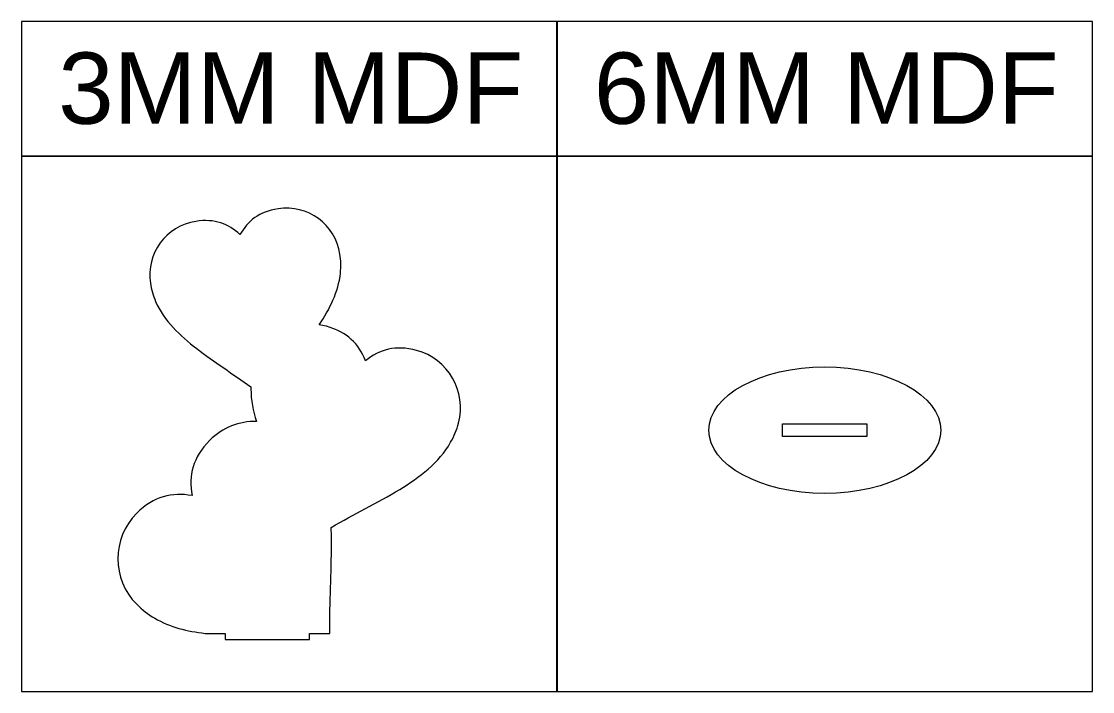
# Model space of a CAD drawing. Header units: millimetres. Extents: x -1524 to 1524, y -318 to 318.
# Drawn here: x 0 to 1016, y -318 to 318 of the extents above; entities that cross this region are included whole.
import ezdxf

# ---------------------------------------------------------------- set-up
doc = ezdxf.new("R2010")
doc.units = ezdxf.units.MM
doc.header["$MEASUREMENT"] = 0
doc.layers.add('Camada 1', color=7, linetype='Continuous')
doc.styles.add('0', font='arial.ttf', dxfattribs={"height": 1})

msp = doc.modelspace()

# ---------------------------------------------------------------- linework, layer by layer
at = {"layer": 'Camada 1', "color": 142, "lineweight": 18}
for points in [[(0, 190.0761), (507.9998, 190.0761), (507.9998, 317.9237), (0, 317.9237), (0, 190.0761)], [(507.9999, 190.0761), (1015.9997, 190.0761), (1015.9997, 317.9237), (507.9999, 317.9237), (507.9999, 190.0761)], [(0, -317.9237), (507.9998, -317.9237), (507.9998, 190.0761), (0, 190.0761), (0, -317.9237)], [(507.9999, -317.9237), (1015.9997, -317.9237), (1015.9997, 190.0761), (507.9999, 190.0761), (507.9999, -317.9237)]]:
    msp.add_lwpolyline(points, close=True, dxfattribs=at)
at = {"layer": 'Camada 1', "color": 250, "lineweight": 20}
msp.add_open_spline([(302.1561, 97.1402), (303.071, 91.1822), (303.212, 85.1693), (302.5954, 79.1738), (302.5954, 79.1738), (300.7525, 61.2534), (292.3087, 44.8927), (282.4443, 30.033), (282.4443, 30.033), (284.7091, 29.7196), (286.978, 29.2636), (289.2401, 28.659), (289.2401, 28.659), (309.3067, 23.2959), (319.9502, 11.8763), (326.3481, -4.0071), (326.3481, -4.0071), (339.817, 6.5666), (354.7385, 11.1536), (374.8051, 5.7905), (374.8051, 5.7905), (404.6882, -2.1962), (422.6348, -33.2348), (414.6481, -63.1179), (414.6481, -63.1179), (412.9343, -69.5302), (410.416, -75.6546), (407.1414, -81.4271), (407.1414, -81.4271), (396.1214, -100.8533), (377.5014, -114.6423), (358.7786, -126.061), (358.7786, -126.061), (337.6907, -138.9222), (315.2748, -149.8076), (293.8212, -162.1403), (293.8212, -162.1403), (293.8816, -163.761), (293.9297, -165.3776), (293.9674, -166.9885), (293.9674, -166.9885), (294.6187, -194.7979), (292.5473, -222.7947), (292.5473, -250.6592), (292.5473, -250.6592), (292.5473, -250.6592), (292.5473, -262.6592), (292.5473, -262.6592), (292.5473, -262.6592), (292.5473, -262.6592), (273.3372, -262.6592), (273.3372, -262.6592), (273.3372, -262.6592), (273.3372, -262.6592), (273.3372, -268.6592), (273.3372, -268.6592), (273.3372, -268.6592), (273.3372, -268.6592), (193.3372, -268.6592), (193.3372, -268.6592), (193.3372, -268.6592), (193.3372, -268.6592), (193.3372, -262.6592), (193.3372, -262.6592), (193.3372, -262.6592), (193.3372, -262.6592), (174.1272, -262.6592), (174.1272, -262.6592), (174.1272, -262.6592), (157.4225, -260.8023), (140.9213, -256.7935), (126.4032, -248.2765), (126.4032, -248.2765), (120.1594, -244.6135), (114.4382, -240.206), (109.3189, -235.0867), (109.3189, -235.0867), (85.4972, -211.2649), (85.4972, -172.5952), (109.3189, -148.7734), (109.3189, -148.7734), (125.7615, -132.3308), (142.7604, -128.8316), (161.8162, -131.9279), (161.8162, -131.9279), (158.7199, -112.872), (162.2191, -95.8732), (178.6617, -79.4305), (178.6617, -79.4305), (190.8536, -67.2387), (206.9348, -61.2867), (222.924, -61.5743), (222.924, -61.5743), (219.6613, -51.6223), (217.6367, -41.3313), (217.7032, -30.7971), (217.7032, -30.7971), (217.7073, -30.1556), (217.7191, -29.5141), (217.7387, -28.8729), (217.7387, -28.8729), (200.6963, -16.601), (182.8616, -5.2819), (166.262, 7.5069), (166.262, 7.5069), (150.5831, 19.5864), (135.3045, 33.7519), (127.3219, 52.2588), (127.3219, 52.2588), (124.9348, 57.7931), (123.2651, 63.5714), (122.3502, 69.5294), (122.3502, 69.5294), (118.0376, 97.6143), (137.334, 123.9121), (165.4188, 128.2248), (165.4188, 128.2248), (183.4268, 130.99), (196.3247, 125.8297), (207.2805, 115.6513), (207.2805, 115.6513), (214.6622, 128.6611), (225.3913, 137.4341), (243.4607, 140.2088), (243.4607, 140.2088), (271.5456, 144.5214), (297.8434, 125.225), (302.1561, 97.1402)], degree=3, knots=[0, 0, 0, 0, 0.03030303, 0.03030303, 0.03030303, 0.03030303, 0.060606061, 0.060606061, 0.060606061, 0.060606061, 0.090909091, 0.090909091, 0.090909091, 0.090909091, 0.121212121, 0.121212121, 0.121212121, 0.121212121, 0.151515152, 0.151515152, 0.151515152, 0.151515152, 0.181818182, 0.181818182, 0.181818182, 0.181818182, 0.212121212, 0.212121212, 0.212121212, 0.212121212, 0.242424242, 0.242424242, 0.242424242, 0.242424242, 0.272727273, 0.272727273, 0.272727273, 0.272727273, 0.303030303, 0.303030303, 0.303030303, 0.303030303, 0.333333333, 0.333333333, 0.333333333, 0.333333333, 0.363636364, 0.363636364, 0.363636364, 0.363636364, 0.393939394, 0.393939394, 0.393939394, 0.393939394, 0.424242424, 0.424242424, 0.424242424, 0.424242424, 0.454545455, 0.454545455, 0.454545455, 0.454545455, 0.484848485, 0.484848485, 0.484848485, 0.484848485, 0.515151515, 0.515151515, 0.515151515, 0.515151515, 0.545454545, 0.545454545, 0.545454545, 0.545454545, 0.575757576, 0.575757576, 0.575757576, 0.575757576, 0.606060606, 0.606060606, 0.606060606, 0.606060606, 0.636363636, 0.636363636, 0.636363636, 0.636363636, 0.666666667, 0.666666667, 0.666666667, 0.666666667, 0.696969697, 0.696969697, 0.696969697, 0.696969697, 0.727272727, 0.727272727, 0.727272727, 0.727272727, 0.757575758, 0.757575758, 0.757575758, 0.757575758, 0.787878788, 0.787878788, 0.787878788, 0.787878788, 0.818181818, 0.818181818, 0.818181818, 0.818181818, 0.848484848, 0.848484848, 0.848484848, 0.848484848, 0.878787879, 0.878787879, 0.878787879, 0.878787879, 0.909090909, 0.909090909, 0.909090909, 0.909090909, 0.939393939, 0.939393939, 0.939393939, 0.939393939, 1, 1, 1, 1], dxfattribs=at)
at = {"layer": 'Camada 1', "color": 230, "lineweight": 20}
for points in [[(652.0003, -69.9235), (652.0001, -103.0606), (701.2486, -129.9236), (761.9998, -129.9237), (761.9998, -129.9237), (822.7513, -129.9238), (872.0001, -103.0609), (872.0001, -69.9237), (872.0001, -69.9237), (872.0001, -36.7867), (822.7516, -9.9238), (762.0003, -9.9238), (762.0003, -9.9238), (701.2492, -9.9238), (652.0005, -36.7866), (652.0003, -69.9235)], [(802.0001, -63.9238), (802.0001, -63.9238), (722.0001, -63.9238), (722.0001, -63.9238), (722.0001, -63.9238), (722.0001, -63.9238), (722.0001, -75.9238), (722.0001, -75.9238), (722.0001, -75.9238), (722.0001, -75.9238), (802.0001, -75.9238), (802.0001, -75.9238), (802.0001, -75.9238), (802.0001, -75.9238), (802.0001, -63.9238), (802.0001, -63.9238)]]:
    msp.add_open_spline(points, degree=3, knots=[0, 0, 0, 0, 0.2, 0.2, 0.2, 0.2, 0.4, 0.4, 0.4, 0.4, 0.6, 0.6, 0.6, 0.6, 1, 1, 1, 1], dxfattribs=at)

# ---------------------------------------------------------------- texts
at = {"layer": 'Camada 1', "color": 142, "style": '0', "width": 1}
for s, p in [('3MM MDF', (34.9095, 220.7758)), ('6MM MDF', (542.9094, 220.7758))]:
    msp.add_text(s, height=67.67028, dxfattribs=at).set_placement(p)

doc.saveas('drawing.dxf')
